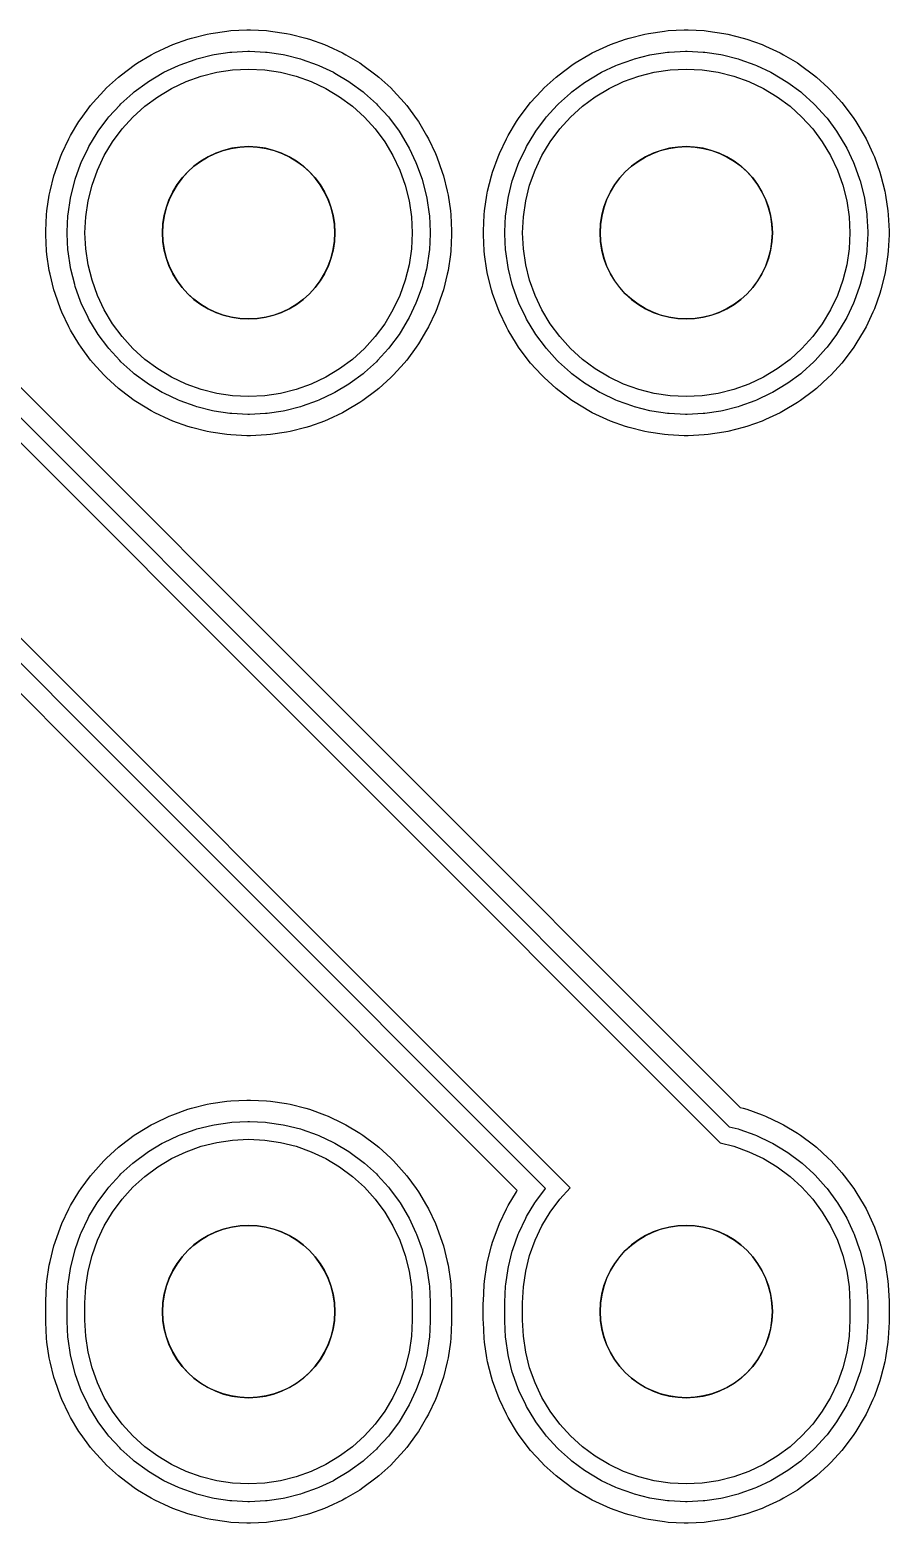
# Model space of a CAD drawing. Header units: millimetres. Extents: x -3 to 103, y -3 to 78.
# Drawn here: x 67.83 to 72.82, y 22.27 to 30.94 of the extents above; entities that cross this region are included whole.
import ezdxf

# ---------------------------------------------------------------- set-up
doc = ezdxf.new("R2010")
doc.units = ezdxf.units.MM
for name, color, linetype in [('COPPER', 1, 'Continuous'), ('DRILL_1p00mm', 5, 'Continuous'), ('ISO_PASS1', 2, 'Continuous'), ('ISO_PASS2', 6, 'Continuous')]:
    doc.layers.add(name, color=color, linetype=linetype)

msp = doc.modelspace()

# ---------------------------------------------------------------- linework, layer by layer
at = {"layer": 'COPPER'}
for points in [[(68.1546, 29.8531), (68.1683, 29.9453), (68.1909, 30.0358), (68.2223, 30.1235), (68.2622, 30.2078), (68.3101, 30.2878), (68.3656, 30.3627), (68.4282, 30.4318), (68.4973, 30.4944), (68.5722, 30.5499), (68.6522, 30.5978), (68.7365, 30.6377), (68.8242, 30.6691), (68.9147, 30.6917), (69.0069, 30.7054), (69.1, 30.71), (69.1931, 30.7054), (69.2853, 30.6917), (69.3758, 30.6691), (69.4635, 30.6377), (69.5478, 30.5978), (69.6278, 30.5499), (69.7027, 30.4944), (69.7718, 30.4318), (69.8344, 30.3627), (69.8899, 30.2878), (69.9378, 30.2078), (69.9777, 30.1235), (70.0091, 30.0358), (70.0317, 29.9453), (70.0454, 29.8531), (70.05, 29.76), (70.0454, 29.6669), (70.0317, 29.5747), (70.0091, 29.4842), (69.9777, 29.3965), (69.9378, 29.3122), (69.8899, 29.2322), (69.8344, 29.1573), (69.7718, 29.0882), (69.7027, 29.0256), (69.6278, 28.9701), (69.5478, 28.9222), (69.4635, 28.8823), (69.3758, 28.8509), (69.2853, 28.8283), (69.1931, 28.8146), (69.1, 28.81), (69.0069, 28.8146), (68.9147, 28.8283), (68.8242, 28.8509), (68.7365, 28.8823), (68.6522, 28.9222), (68.5722, 28.9701), (68.4973, 29.0256), (68.4282, 29.0882), (68.3656, 29.1573), (68.3101, 29.2322), (68.2622, 29.3122), (68.2223, 29.3965), (68.1909, 29.4842), (68.1683, 29.5747), (68.1546, 29.6669), (68.15, 29.76)], [(70.6946, 29.8531), (70.7083, 29.9453), (70.7309, 30.0358), (70.7623, 30.1235), (70.8022, 30.2078), (70.8501, 30.2878), (70.9056, 30.3627), (70.9682, 30.4318), (71.0373, 30.4944), (71.1122, 30.5499), (71.1922, 30.5978), (71.2765, 30.6377), (71.3642, 30.6691), (71.4547, 30.6917), (71.5469, 30.7054), (71.64, 30.71), (71.7331, 30.7054), (71.8253, 30.6917), (71.9158, 30.6691), (72.0035, 30.6377), (72.0878, 30.5978), (72.1678, 30.5499), (72.2427, 30.4944), (72.3118, 30.4318), (72.3744, 30.3627), (72.4299, 30.2878), (72.4778, 30.2078), (72.5177, 30.1235), (72.5491, 30.0358), (72.5717, 29.9453), (72.5854, 29.8531), (72.59, 29.76), (72.5854, 29.6669), (72.5717, 29.5747), (72.5491, 29.4842), (72.5177, 29.3965), (72.4778, 29.3122), (72.4299, 29.2322), (72.3744, 29.1573), (72.3118, 29.0882), (72.2427, 29.0256), (72.1678, 28.9701), (72.0878, 28.9222), (72.0035, 28.8823), (71.9158, 28.8509), (71.8253, 28.8283), (71.7331, 28.8146), (71.64, 28.81), (71.5469, 28.8146), (71.4547, 28.8283), (71.3642, 28.8509), (71.2765, 28.8823), (71.1922, 28.9222), (71.1122, 28.9701), (71.0373, 29.0256), (70.9682, 29.0882), (70.9056, 29.1573), (70.8501, 29.2322), (70.8022, 29.3122), (70.7623, 29.3965), (70.7309, 29.4842), (70.7083, 29.5747), (70.6946, 29.6669), (70.69, 29.76)], [(68.659, 29.9957), (68.6381, 29.9513), (68.6215, 29.9051), (68.6096, 29.8575), (68.6024, 29.809), (68.6, 29.76), (68.6024, 29.711), (68.6096, 29.6625), (68.6215, 29.6149), (68.6381, 29.5687), (68.659, 29.5243), (68.6843, 29.4822), (68.7135, 29.4428), (68.7464, 29.4064), (68.7828, 29.3735), (68.8222, 29.3443), (68.8643, 29.319), (68.9087, 29.2981), (68.9549, 29.2815), (69.0025, 29.2696), (69.051, 29.2624), (69.1, 29.26), (69.149, 29.2624), (69.1975, 29.2696), (69.2451, 29.2815), (69.2913, 29.2981), (69.3357, 29.319), (69.3778, 29.3443), (69.4172, 29.3735), (69.4536, 29.4064), (69.4865, 29.4428), (69.5157, 29.4822), (69.541, 29.5243), (69.5619, 29.5687), (69.5785, 29.6149), (69.5904, 29.6625), (69.5976, 29.711), (69.6, 29.76), (69.5976, 29.809), (69.5904, 29.8575), (69.5785, 29.9051), (69.5619, 29.9513), (69.541, 29.9957), (69.5157, 30.0378), (69.4865, 30.0772), (69.4536, 30.1136), (69.4172, 30.1465), (69.3778, 30.1757), (69.3357, 30.201), (69.2913, 30.2219), (69.2451, 30.2385), (69.1975, 30.2504), (69.149, 30.2576), (69.1, 30.26), (69.051, 30.2576), (69.0025, 30.2504), (68.9549, 30.2385), (68.9087, 30.2219), (68.8643, 30.201), (68.8222, 30.1757), (68.7828, 30.1465), (68.7464, 30.1136), (68.7135, 30.0772), (68.6843, 30.0378)], [(71.2243, 30.0378), (71.199, 29.9957), (71.1781, 29.9513), (71.1615, 29.9051), (71.1496, 29.8575), (71.1424, 29.809), (71.14, 29.76), (71.1424, 29.711), (71.1496, 29.6625), (71.1615, 29.6149), (71.1781, 29.5687), (71.199, 29.5243), (71.2243, 29.4822), (71.2535, 29.4428), (71.2864, 29.4064), (71.3228, 29.3735), (71.3622, 29.3443), (71.4043, 29.319), (71.4487, 29.2981), (71.4949, 29.2815), (71.5425, 29.2696), (71.591, 29.2624), (71.64, 29.26), (71.689, 29.2624), (71.7375, 29.2696), (71.7851, 29.2815), (71.8313, 29.2981), (71.8757, 29.319), (71.9178, 29.3443), (71.9572, 29.3735), (71.9936, 29.4064), (72.0265, 29.4428), (72.0557, 29.4822), (72.081, 29.5243), (72.1019, 29.5687), (72.1185, 29.6149), (72.1304, 29.6625), (72.1376, 29.711), (72.14, 29.76), (72.1376, 29.809), (72.1304, 29.8575), (72.1185, 29.9051), (72.1019, 29.9513), (72.081, 29.9957), (72.0557, 30.0378), (72.0265, 30.0772), (71.9936, 30.1136), (71.9572, 30.1465), (71.9178, 30.1757), (71.8757, 30.201), (71.8313, 30.2219), (71.7851, 30.2385), (71.7375, 30.2504), (71.689, 30.2576), (71.64, 30.26), (71.591, 30.2576), (71.5425, 30.2504), (71.4949, 30.2385), (71.4487, 30.2219), (71.4043, 30.201), (71.3622, 30.1757), (71.3228, 30.1465), (71.2864, 30.1136), (71.2535, 30.0772)], [(70.0454, 23.3569), (70.0317, 23.2647), (70.0091, 23.1742), (69.9777, 23.0865), (69.9378, 23.0022), (69.8899, 22.9222), (69.8344, 22.8473), (69.7718, 22.7782), (69.7027, 22.7156), (69.6278, 22.6601), (69.5478, 22.6122), (69.4635, 22.5723), (69.3758, 22.5409), (69.2853, 22.5183), (69.1931, 22.5046), (69.1, 22.5), (69.0069, 22.5046), (68.9147, 22.5183), (68.8242, 22.5409), (68.7365, 22.5723), (68.6522, 22.6122), (68.5722, 22.6601), (68.4973, 22.7156), (68.4282, 22.7782), (68.3656, 22.8473), (68.3101, 22.9222), (68.2622, 23.0022), (68.2223, 23.0865), (68.1909, 23.1742), (68.1683, 23.2647), (68.1546, 23.3569), (68.15, 23.45), (68.15, 23.55), (68.1546, 23.6431), (68.1683, 23.7353), (68.1909, 23.8258), (68.2223, 23.9135), (68.2622, 23.9978), (68.3101, 24.0778), (68.3656, 24.1527), (68.4282, 24.2218), (68.4973, 24.2844), (68.5722, 24.3399), (68.6522, 24.3878), (68.7365, 24.4277), (68.8242, 24.4591), (68.9147, 24.4817), (69.0069, 24.4954), (69.1, 24.5), (69.1931, 24.4954), (69.2853, 24.4817), (69.3758, 24.4591), (69.4635, 24.4277), (69.5478, 24.3878), (69.6278, 24.3399), (69.7027, 24.2844), (69.7718, 24.2218), (69.8344, 24.1527), (69.8899, 24.0778), (69.9378, 23.9978), (69.9777, 23.9135), (70.0091, 23.8258), (70.0317, 23.7353), (70.0454, 23.6431), (70.05, 23.55), (70.05, 23.45)], [(68.6843, 23.7778), (68.659, 23.7357), (68.6381, 23.6913), (68.6215, 23.6451), (68.6096, 23.5975), (68.6024, 23.549), (68.6, 23.5), (68.6024, 23.451), (68.6096, 23.4025), (68.6215, 23.3549), (68.6381, 23.3087), (68.659, 23.2643), (68.6843, 23.2222), (68.7135, 23.1828), (68.7464, 23.1464), (68.7828, 23.1135), (68.8222, 23.0843), (68.8643, 23.059), (68.9087, 23.0381), (68.9549, 23.0215), (69.0025, 23.0096), (69.051, 23.0024), (69.1, 23), (69.149, 23.0024), (69.1975, 23.0096), (69.2451, 23.0215), (69.2913, 23.0381), (69.3357, 23.059), (69.3778, 23.0843), (69.4172, 23.1135), (69.4536, 23.1464), (69.4865, 23.1828), (69.5157, 23.2222), (69.541, 23.2643), (69.5619, 23.3087), (69.5785, 23.3549), (69.5904, 23.4025), (69.5976, 23.451), (69.6, 23.5), (69.5976, 23.549), (69.5904, 23.5975), (69.5785, 23.6451), (69.5619, 23.6913), (69.541, 23.7357), (69.5157, 23.7778), (69.4865, 23.8172), (69.4536, 23.8536), (69.4172, 23.8865), (69.3778, 23.9157), (69.3357, 23.941), (69.2913, 23.9619), (69.2451, 23.9785), (69.1975, 23.9904), (69.149, 23.9976), (69.1, 24), (69.051, 23.9976), (69.0025, 23.9904), (68.9549, 23.9785), (68.9087, 23.9619), (68.8643, 23.941), (68.8222, 23.9157), (68.7828, 23.8865), (68.7464, 23.8536), (68.7135, 23.8172)], [(71.199, 23.7357), (71.1781, 23.6913), (71.1615, 23.6451), (71.1496, 23.5975), (71.1424, 23.549), (71.14, 23.5), (71.1424, 23.451), (71.1496, 23.4025), (71.1615, 23.3549), (71.1781, 23.3087), (71.199, 23.2643), (71.2243, 23.2222), (71.2535, 23.1828), (71.2864, 23.1464), (71.3228, 23.1135), (71.3622, 23.0843), (71.4043, 23.059), (71.4487, 23.0381), (71.4949, 23.0215), (71.5425, 23.0096), (71.591, 23.0024), (71.64, 23), (71.689, 23.0024), (71.7375, 23.0096), (71.7851, 23.0215), (71.8313, 23.0381), (71.8757, 23.059), (71.9178, 23.0843), (71.9572, 23.1135), (71.9936, 23.1464), (72.0265, 23.1828), (72.0557, 23.2222), (72.081, 23.2643), (72.1019, 23.3087), (72.1185, 23.3549), (72.1304, 23.4025), (72.1376, 23.451), (72.14, 23.5), (72.1376, 23.549), (72.1304, 23.5975), (72.1185, 23.6451), (72.1019, 23.6913), (72.081, 23.7357), (72.0557, 23.7778), (72.0265, 23.8172), (71.9936, 23.8536), (71.9572, 23.8865), (71.9178, 23.9157), (71.8757, 23.941), (71.8313, 23.9619), (71.7851, 23.9785), (71.7375, 23.9904), (71.689, 23.9976), (71.64, 24), (71.591, 23.9976), (71.5425, 23.9904), (71.4949, 23.9785), (71.4487, 23.9619), (71.4043, 23.941), (71.3622, 23.9157), (71.3228, 23.8865), (71.2864, 23.8536), (71.2535, 23.8172), (71.2243, 23.7778)]]:
    msp.add_lwpolyline(points, close=True, dxfattribs=at)
msp.add_lwpolyline([(67.4, 28.9157), (71.8368, 24.4789), (71.9158, 24.4591), (72.0035, 24.4277), (72.0878, 24.3878), (72.1678, 24.3399), (72.2427, 24.2844), (72.3118, 24.2218), (72.3744, 24.1527), (72.4299, 24.0778), (72.4778, 23.9978), (72.5177, 23.9135), (72.5491, 23.8258), (72.5717, 23.7353), (72.5854, 23.6431), (72.59, 23.55), (72.59, 23.45), (72.5854, 23.3569), (72.5717, 23.2647), (72.5491, 23.1742), (72.5177, 23.0865), (72.4778, 23.0022), (72.4299, 22.9222), (72.3744, 22.8473), (72.3118, 22.7782), (72.2427, 22.7156), (72.1678, 22.6601), (72.0878, 22.6122), (72.0035, 22.5723), (71.9158, 22.5409), (71.8253, 22.5183), (71.7331, 22.5046), (71.64, 22.5), (71.5469, 22.5046), (71.4547, 22.5183), (71.3642, 22.5409), (71.2765, 22.5723), (71.1922, 22.6122), (71.1122, 22.6601), (71.0373, 22.7156), (70.9682, 22.7782), (70.9056, 22.8473), (70.8501, 22.9222), (70.8022, 23.0022), (70.7623, 23.0865), (70.7309, 23.1742), (70.7083, 23.2647), (70.6946, 23.3569), (70.69, 23.45), (70.69, 23.55), (70.6946, 23.6431), (70.7083, 23.7353), (70.7309, 23.8258), (70.7623, 23.9135), (70.8022, 23.9978), (70.8501, 24.0778), (70.9056, 24.1527), (70.9655, 24.2188), (67, 28.1843)], dxfattribs=at)
at = {"layer": 'DRILL_1p00mm'}
for centre in [(69.1, 29.76), (71.64, 29.76), (69.1, 23.5), (71.64, 23.5)]:
    msp.add_circle(centre, 0.5, dxfattribs=at)
at = {"layer": 'ISO_PASS1'}
for points in [[(68.0511, 29.8582), (68.0521, 29.8683), (68.0658, 29.9605), (68.0678, 29.9705), (68.0904, 30.0609), (68.0934, 30.0707), (68.1248, 30.1584), (68.1287, 30.1678), (68.1685, 30.2521), (68.1733, 30.2611), (68.2213, 30.341), (68.2269, 30.3495), (68.2824, 30.4244), (68.2889, 30.4322), (68.3515, 30.5013), (68.3587, 30.5085), (68.4278, 30.5711), (68.4356, 30.5776), (68.5105, 30.6331), (68.519, 30.6387), (68.5989, 30.6867), (68.6079, 30.6915), (68.6922, 30.7313), (68.7016, 30.7352), (68.7893, 30.7666), (68.7991, 30.7696), (68.8895, 30.7922), (68.8995, 30.7942), (68.9917, 30.8079), (69.0018, 30.8089), (69.0949, 30.8135), (69.1051, 30.8135), (69.1982, 30.8089), (69.2083, 30.8079), (69.3005, 30.7942), (69.3105, 30.7922), (69.4009, 30.7696), (69.4107, 30.7666), (69.4984, 30.7352), (69.5078, 30.7313), (69.5921, 30.6915), (69.6011, 30.6867), (69.681, 30.6387), (69.6895, 30.6331), (69.7644, 30.5776), (69.7722, 30.5711), (69.8413, 30.5085), (69.8485, 30.5013), (69.9111, 30.4322), (69.9176, 30.4244), (69.9731, 30.3495), (69.9787, 30.341), (70.0267, 30.2611), (70.0315, 30.2521), (70.0713, 30.1678), (70.0752, 30.1584), (70.1066, 30.0707), (70.1096, 30.0609), (70.1322, 29.9705), (70.1342, 29.9605), (70.1479, 29.8683), (70.1489, 29.8582), (70.1535, 29.7651), (70.1535, 29.7549), (70.1489, 29.6618), (70.1479, 29.6517), (70.1342, 29.5595), (70.1322, 29.5495), (70.1096, 29.4591), (70.1066, 29.4493), (70.0752, 29.3616), (70.0713, 29.3522), (70.0315, 29.2679), (70.0267, 29.2589), (69.9787, 29.179), (69.9731, 29.1705), (69.9176, 29.0956), (69.9111, 29.0878), (69.8485, 29.0187), (69.8413, 29.0115), (69.7722, 28.9489), (69.7644, 28.9424), (69.6895, 28.8869), (69.681, 28.8813), (69.6011, 28.8333), (69.5921, 28.8285), (69.5078, 28.7887), (69.4984, 28.7848), (69.4107, 28.7534), (69.4009, 28.7504), (69.3105, 28.7278), (69.3005, 28.7258), (69.2083, 28.7121), (69.1982, 28.7111), (69.1051, 28.7065), (69.0949, 28.7065), (69.0018, 28.7111), (68.9917, 28.7121), (68.8995, 28.7258), (68.8895, 28.7278), (68.7991, 28.7504), (68.7893, 28.7534), (68.7016, 28.7848), (68.6922, 28.7887), (68.6079, 28.8285), (68.5989, 28.8333), (68.519, 28.8813), (68.5105, 28.8869), (68.4356, 28.9424), (68.4278, 28.9489), (68.3587, 29.0115), (68.3515, 29.0187), (68.2889, 29.0878), (68.2824, 29.0956), (68.2269, 29.1705), (68.2213, 29.179), (68.1733, 29.2589), (68.1685, 29.2679), (68.1287, 29.3522), (68.1248, 29.3616), (68.0934, 29.4493), (68.0904, 29.4591), (68.0678, 29.5495), (68.0658, 29.5595), (68.0521, 29.6517), (68.0511, 29.6618), (68.0465, 29.7549), (68.0465, 29.7651)], [(70.5911, 29.8582), (70.5921, 29.8683), (70.6058, 29.9605), (70.6078, 29.9705), (70.6304, 30.0609), (70.6334, 30.0707), (70.6648, 30.1584), (70.6687, 30.1678), (70.7085, 30.2521), (70.7133, 30.2611), (70.7613, 30.341), (70.7669, 30.3495), (70.8224, 30.4244), (70.8289, 30.4322), (70.8915, 30.5013), (70.8987, 30.5085), (70.9678, 30.5711), (70.9756, 30.5776), (71.0505, 30.6331), (71.059, 30.6387), (71.1389, 30.6867), (71.1479, 30.6915), (71.2322, 30.7313), (71.2416, 30.7352), (71.3293, 30.7666), (71.3391, 30.7696), (71.4295, 30.7922), (71.4395, 30.7942), (71.5317, 30.8079), (71.5418, 30.8089), (71.6349, 30.8135), (71.6451, 30.8135), (71.7382, 30.8089), (71.7483, 30.8079), (71.8405, 30.7942), (71.8505, 30.7922), (71.9409, 30.7696), (71.9507, 30.7666), (72.0384, 30.7352), (72.0478, 30.7313), (72.1321, 30.6915), (72.1411, 30.6867), (72.221, 30.6387), (72.2295, 30.6331), (72.3044, 30.5776), (72.3122, 30.5711), (72.3813, 30.5085), (72.3885, 30.5013), (72.4511, 30.4322), (72.4576, 30.4244), (72.5131, 30.3495), (72.5187, 30.341), (72.5667, 30.2611), (72.5715, 30.2521), (72.6113, 30.1678), (72.6152, 30.1584), (72.6466, 30.0707), (72.6496, 30.0609), (72.6722, 29.9705), (72.6742, 29.9605), (72.6879, 29.8683), (72.6889, 29.8582), (72.6935, 29.7651), (72.6935, 29.7549), (72.6889, 29.6618), (72.6879, 29.6517), (72.6742, 29.5595), (72.6722, 29.5495), (72.6496, 29.4591), (72.6466, 29.4493), (72.6152, 29.3616), (72.6113, 29.3522), (72.5715, 29.2679), (72.5667, 29.2589), (72.5187, 29.179), (72.5131, 29.1705), (72.4576, 29.0956), (72.4511, 29.0878), (72.3885, 29.0187), (72.3813, 29.0115), (72.3122, 28.9489), (72.3044, 28.9424), (72.2295, 28.8869), (72.221, 28.8813), (72.1411, 28.8333), (72.1321, 28.8285), (72.0478, 28.7887), (72.0384, 28.7848), (71.9507, 28.7534), (71.9409, 28.7504), (71.8505, 28.7278), (71.8405, 28.7258), (71.7483, 28.7121), (71.7382, 28.7111), (71.6451, 28.7065), (71.6349, 28.7065), (71.5418, 28.7111), (71.5317, 28.7121), (71.4395, 28.7258), (71.4295, 28.7278), (71.3391, 28.7504), (71.3293, 28.7534), (71.2416, 28.7848), (71.2322, 28.7887), (71.1479, 28.8285), (71.1389, 28.8333), (71.059, 28.8813), (71.0505, 28.8869), (70.9756, 28.9424), (70.9678, 28.9489), (70.8987, 29.0115), (70.8915, 29.0187), (70.8289, 29.0878), (70.8224, 29.0956), (70.7669, 29.1705), (70.7613, 29.179), (70.7133, 29.2589), (70.7085, 29.2679), (70.6687, 29.3522), (70.6648, 29.3616), (70.6334, 29.4493), (70.6304, 29.4591), (70.6078, 29.5495), (70.6058, 29.5595), (70.5921, 29.6517), (70.5911, 29.6618), (70.5865, 29.7549), (70.5865, 29.7651)], [(70.1489, 23.3518), (70.1479, 23.3417), (70.1342, 23.2495), (70.1322, 23.2395), (70.1096, 23.1491), (70.1066, 23.1393), (70.0752, 23.0516), (70.0713, 23.0422), (70.0315, 22.9579), (70.0267, 22.9489), (69.9787, 22.869), (69.9731, 22.8605), (69.9176, 22.7856), (69.9111, 22.7778), (69.8485, 22.7087), (69.8413, 22.7015), (69.7722, 22.6389), (69.7644, 22.6324), (69.6895, 22.5769), (69.681, 22.5713), (69.6011, 22.5233), (69.5921, 22.5185), (69.5078, 22.4787), (69.4984, 22.4748), (69.4107, 22.4434), (69.4009, 22.4404), (69.3105, 22.4178), (69.3005, 22.4158), (69.2083, 22.4021), (69.1982, 22.4011), (69.1051, 22.3965), (69.0949, 22.3965), (69.0018, 22.4011), (68.9917, 22.4021), (68.8995, 22.4158), (68.8895, 22.4178), (68.7991, 22.4404), (68.7893, 22.4434), (68.7016, 22.4748), (68.6922, 22.4787), (68.6079, 22.5185), (68.5989, 22.5233), (68.519, 22.5713), (68.5105, 22.5769), (68.4356, 22.6324), (68.4278, 22.6389), (68.3587, 22.7015), (68.3515, 22.7087), (68.2889, 22.7778), (68.2824, 22.7856), (68.2269, 22.8605), (68.2213, 22.869), (68.1733, 22.9489), (68.1685, 22.9579), (68.1287, 23.0422), (68.1248, 23.0516), (68.0934, 23.1393), (68.0904, 23.1491), (68.0678, 23.2395), (68.0658, 23.2495), (68.0521, 23.3417), (68.0511, 23.3518), (68.0465, 23.4449), (68.0464, 23.45), (68.0464, 23.55), (68.0465, 23.5551), (68.0511, 23.6482), (68.0521, 23.6583), (68.0658, 23.7505), (68.0678, 23.7605), (68.0904, 23.8509), (68.0934, 23.8607), (68.1248, 23.9484), (68.1287, 23.9578), (68.1685, 24.0421), (68.1733, 24.0511), (68.2213, 24.131), (68.2269, 24.1395), (68.2824, 24.2144), (68.2889, 24.2222), (68.3515, 24.2913), (68.3587, 24.2985), (68.4278, 24.3611), (68.4356, 24.3676), (68.5105, 24.4231), (68.519, 24.4287), (68.5989, 24.4767), (68.6079, 24.4815), (68.6922, 24.5213), (68.7016, 24.5252), (68.7893, 24.5566), (68.7991, 24.5596), (68.8895, 24.5822), (68.8995, 24.5842), (68.9917, 24.5979), (69.0018, 24.5989), (69.0949, 24.6035), (69.1051, 24.6035), (69.1982, 24.5989), (69.2083, 24.5979), (69.3005, 24.5842), (69.3105, 24.5822), (69.4009, 24.5596), (69.4107, 24.5566), (69.4984, 24.5252), (69.5078, 24.5213), (69.5921, 24.4815), (69.6011, 24.4767), (69.681, 24.4287), (69.6895, 24.4231), (69.7644, 24.3676), (69.7722, 24.3611), (69.8413, 24.2985), (69.8485, 24.2913), (69.9111, 24.2222), (69.9176, 24.2144), (69.9731, 24.1395), (69.9787, 24.131), (70.0267, 24.0511), (70.0315, 24.0421), (70.0713, 23.9578), (70.0752, 23.9484), (70.1066, 23.8607), (70.1096, 23.8509), (70.1322, 23.7605), (70.1342, 23.7505), (70.1479, 23.6583), (70.1489, 23.6482), (70.1535, 23.5551), (70.1536, 23.55), (70.1536, 23.45), (70.1535, 23.4449)]]:
    msp.add_lwpolyline(points, close=True, dxfattribs=at)
msp.add_lwpolyline([(67.5036, 28.9586), (71.8898, 24.5724), (71.9409, 24.5596), (71.9507, 24.5566), (72.0384, 24.5252), (72.0478, 24.5213), (72.1321, 24.4815), (72.1411, 24.4767), (72.221, 24.4287), (72.2295, 24.4231), (72.3044, 24.3676), (72.3122, 24.3611), (72.3813, 24.2985), (72.3885, 24.2913), (72.4511, 24.2222), (72.4576, 24.2144), (72.5131, 24.1395), (72.5187, 24.131), (72.5667, 24.0511), (72.5715, 24.0421), (72.6113, 23.9578), (72.6152, 23.9484), (72.6466, 23.8607), (72.6496, 23.8509), (72.6722, 23.7605), (72.6742, 23.7505), (72.6879, 23.6583), (72.6889, 23.6482), (72.6935, 23.5551), (72.6936, 23.55), (72.6936, 23.45), (72.6935, 23.4449), (72.6889, 23.3518), (72.6879, 23.3417), (72.6742, 23.2495), (72.6722, 23.2395), (72.6496, 23.1491), (72.6466, 23.1393), (72.6152, 23.0516), (72.6113, 23.0422), (72.5715, 22.9579), (72.5667, 22.9489), (72.5187, 22.869), (72.5131, 22.8605), (72.4576, 22.7856), (72.4511, 22.7778), (72.3885, 22.7087), (72.3813, 22.7015), (72.3122, 22.6389), (72.3044, 22.6324), (72.2295, 22.5769), (72.221, 22.5713), (72.1411, 22.5233), (72.1321, 22.5185), (72.0478, 22.4787), (72.0384, 22.4748), (71.9507, 22.4434), (71.9409, 22.4404), (71.8505, 22.4178), (71.8405, 22.4158), (71.7483, 22.4021), (71.7382, 22.4011), (71.6451, 22.3965), (71.6349, 22.3965), (71.5418, 22.4011), (71.5317, 22.4021), (71.4395, 22.4158), (71.4295, 22.4178), (71.3391, 22.4404), (71.3293, 22.4434), (71.2416, 22.4748), (71.2322, 22.4787), (71.1479, 22.5185), (71.1389, 22.5233), (71.059, 22.5713), (71.0505, 22.5769), (70.9756, 22.6324), (70.9678, 22.6389), (70.8987, 22.7015), (70.8915, 22.7087), (70.8289, 22.7778), (70.8224, 22.7856), (70.7669, 22.8605), (70.7613, 22.869), (70.7133, 22.9489), (70.7085, 22.9579), (70.6687, 23.0422), (70.6648, 23.0516), (70.6334, 23.1393), (70.6304, 23.1491), (70.6078, 23.2395), (70.6058, 23.2495), (70.5921, 23.3417), (70.5911, 23.3518), (70.5865, 23.4449), (70.5864, 23.45), (70.5864, 23.55), (70.5865, 23.5551), (70.5911, 23.6482), (70.5921, 23.6583), (70.6058, 23.7505), (70.6078, 23.7605), (70.6304, 23.8509), (70.6334, 23.8607), (70.6648, 23.9484), (70.6687, 23.9578), (70.7085, 24.0421), (70.7133, 24.0511), (70.7613, 24.131), (70.7669, 24.1395), (70.8224, 24.2144), (70.8229, 24.2149), (67, 28.0378)], dxfattribs=at)
at = {"layer": 'ISO_PASS2'}
for points in [[(67.927, 29.8643), (67.9291, 29.8866), (67.9428, 29.9788), (67.9472, 30.0007), (67.9698, 30.0911), (67.9763, 30.1125), (68.0077, 30.2003), (68.0163, 30.221), (68.0562, 30.3053), (68.0667, 30.325), (68.1146, 30.405), (68.1271, 30.4236), (68.1826, 30.4984), (68.1968, 30.5157), (68.2594, 30.5848), (68.2752, 30.6006), (68.3443, 30.6632), (68.3616, 30.6774), (68.4364, 30.7329), (68.455, 30.7454), (68.535, 30.7933), (68.5547, 30.8038), (68.639, 30.8437), (68.6597, 30.8523), (68.7475, 30.8837), (68.7689, 30.8902), (68.8593, 30.9128), (68.8812, 30.9172), (68.9734, 30.9309), (68.9957, 30.933), (69.0888, 30.9376), (69.1112, 30.9376), (69.2043, 30.933), (69.2266, 30.9309), (69.3188, 30.9172), (69.3407, 30.9128), (69.4311, 30.8902), (69.4525, 30.8837), (69.5403, 30.8523), (69.561, 30.8437), (69.6453, 30.8038), (69.665, 30.7933), (69.745, 30.7454), (69.7636, 30.7329), (69.8384, 30.6774), (69.8557, 30.6632), (69.9248, 30.6006), (69.9406, 30.5848), (70.0032, 30.5157), (70.0174, 30.4984), (70.0729, 30.4236), (70.0854, 30.405), (70.1333, 30.325), (70.1438, 30.3053), (70.1837, 30.221), (70.1923, 30.2003), (70.2237, 30.1125), (70.2302, 30.0911), (70.2528, 30.0007), (70.2572, 29.9788), (70.2709, 29.8866), (70.273, 29.8643), (70.2776, 29.7712), (70.2776, 29.7488), (70.273, 29.6557), (70.2709, 29.6334), (70.2572, 29.5412), (70.2528, 29.5193), (70.2302, 29.4289), (70.2237, 29.4075), (70.1923, 29.3197), (70.1837, 29.299), (70.1438, 29.2147), (70.1333, 29.195), (70.0854, 29.115), (70.0729, 29.0964), (70.0174, 29.0216), (70.0032, 29.0043), (69.9406, 28.9352), (69.9248, 28.9194), (69.8557, 28.8568), (69.8384, 28.8426), (69.7636, 28.7871), (69.745, 28.7746), (69.665, 28.7267), (69.6453, 28.7162), (69.561, 28.6763), (69.5403, 28.6677), (69.4525, 28.6363), (69.4311, 28.6298), (69.3407, 28.6072), (69.3188, 28.6028), (69.2266, 28.5891), (69.2043, 28.587), (69.1112, 28.5824), (69.0888, 28.5824), (68.9957, 28.587), (68.9734, 28.5891), (68.8812, 28.6028), (68.8593, 28.6072), (68.7689, 28.6298), (68.7475, 28.6363), (68.6597, 28.6677), (68.639, 28.6763), (68.5547, 28.7162), (68.535, 28.7267), (68.455, 28.7746), (68.4364, 28.7871), (68.3616, 28.8426), (68.3443, 28.8568), (68.2752, 28.9194), (68.2594, 28.9352), (68.1968, 29.0043), (68.1826, 29.0216), (68.1271, 29.0964), (68.1146, 29.115), (68.0667, 29.195), (68.0562, 29.2147), (68.0163, 29.299), (68.0077, 29.3197), (67.9763, 29.4075), (67.9698, 29.4289), (67.9472, 29.5193), (67.9428, 29.5412), (67.9291, 29.6334), (67.927, 29.6557), (67.9224, 29.7488), (67.9224, 29.7712)], [(70.467, 29.8643), (70.4691, 29.8866), (70.4828, 29.9788), (70.4872, 30.0007), (70.5098, 30.0911), (70.5163, 30.1125), (70.5477, 30.2003), (70.5563, 30.221), (70.5962, 30.3053), (70.6067, 30.325), (70.6546, 30.405), (70.6671, 30.4236), (70.7226, 30.4984), (70.7368, 30.5157), (70.7994, 30.5848), (70.8152, 30.6006), (70.8843, 30.6632), (70.9016, 30.6774), (70.9764, 30.7329), (70.995, 30.7454), (71.075, 30.7933), (71.0947, 30.8038), (71.179, 30.8437), (71.1997, 30.8523), (71.2875, 30.8837), (71.3089, 30.8902), (71.3993, 30.9128), (71.4212, 30.9172), (71.5134, 30.9309), (71.5357, 30.933), (71.6288, 30.9376), (71.6512, 30.9376), (71.7443, 30.933), (71.7666, 30.9309), (71.8588, 30.9172), (71.8807, 30.9128), (71.9711, 30.8902), (71.9925, 30.8837), (72.0803, 30.8523), (72.101, 30.8437), (72.1853, 30.8038), (72.205, 30.7933), (72.285, 30.7454), (72.3036, 30.7329), (72.3784, 30.6774), (72.3957, 30.6632), (72.4648, 30.6006), (72.4806, 30.5848), (72.5432, 30.5157), (72.5574, 30.4984), (72.6129, 30.4236), (72.6254, 30.405), (72.6733, 30.325), (72.6838, 30.3053), (72.7237, 30.221), (72.7323, 30.2003), (72.7637, 30.1125), (72.7702, 30.0911), (72.7928, 30.0007), (72.7972, 29.9788), (72.8109, 29.8866), (72.813, 29.8643), (72.8176, 29.7712), (72.8176, 29.7488), (72.813, 29.6557), (72.8109, 29.6334), (72.7972, 29.5412), (72.7928, 29.5193), (72.7702, 29.4289), (72.7637, 29.4075), (72.7323, 29.3197), (72.7237, 29.299), (72.6838, 29.2147), (72.6733, 29.195), (72.6254, 29.115), (72.6129, 29.0964), (72.5574, 29.0216), (72.5432, 29.0043), (72.4806, 28.9352), (72.4648, 28.9194), (72.3957, 28.8568), (72.3784, 28.8426), (72.3036, 28.7871), (72.285, 28.7746), (72.205, 28.7267), (72.1853, 28.7162), (72.101, 28.6763), (72.0803, 28.6677), (71.9925, 28.6363), (71.9711, 28.6298), (71.8807, 28.6072), (71.8588, 28.6028), (71.7666, 28.5891), (71.7443, 28.587), (71.6512, 28.5824), (71.6288, 28.5824), (71.5357, 28.587), (71.5134, 28.5891), (71.4212, 28.6028), (71.3993, 28.6072), (71.3089, 28.6298), (71.2875, 28.6363), (71.1997, 28.6677), (71.179, 28.6763), (71.0947, 28.7162), (71.075, 28.7267), (70.995, 28.7746), (70.9764, 28.7871), (70.9016, 28.8426), (70.8843, 28.8568), (70.8152, 28.9194), (70.7994, 28.9352), (70.7368, 29.0043), (70.7226, 29.0216), (70.6671, 29.0964), (70.6546, 29.115), (70.6067, 29.195), (70.5962, 29.2147), (70.5563, 29.299), (70.5477, 29.3197), (70.5163, 29.4075), (70.5098, 29.4289), (70.4872, 29.5193), (70.4828, 29.5412), (70.4691, 29.6334), (70.467, 29.6557), (70.4624, 29.7488), (70.4624, 29.7712)], [(70.273, 23.3457), (70.2709, 23.3234), (70.2572, 23.2312), (70.2528, 23.2093), (70.2302, 23.1189), (70.2237, 23.0975), (70.1923, 23.0097), (70.1837, 22.989), (70.1438, 22.9047), (70.1333, 22.885), (70.0854, 22.805), (70.0729, 22.7864), (70.0174, 22.7116), (70.0032, 22.6943), (69.9406, 22.6252), (69.9248, 22.6094), (69.8557, 22.5468), (69.8384, 22.5326), (69.7636, 22.4771), (69.745, 22.4646), (69.665, 22.4167), (69.6453, 22.4062), (69.561, 22.3663), (69.5403, 22.3577), (69.4525, 22.3263), (69.4311, 22.3198), (69.3407, 22.2972), (69.3188, 22.2928), (69.2266, 22.2791), (69.2043, 22.277), (69.1112, 22.2724), (69.0888, 22.2724), (68.9957, 22.277), (68.9734, 22.2791), (68.8812, 22.2928), (68.8593, 22.2972), (68.7689, 22.3198), (68.7475, 22.3263), (68.6597, 22.3577), (68.639, 22.3663), (68.5547, 22.4062), (68.535, 22.4167), (68.455, 22.4646), (68.4364, 22.4771), (68.3616, 22.5326), (68.3443, 22.5468), (68.2752, 22.6094), (68.2594, 22.6252), (68.1968, 22.6943), (68.1826, 22.7116), (68.1271, 22.7864), (68.1146, 22.805), (68.0667, 22.885), (68.0562, 22.9047), (68.0163, 22.989), (68.0077, 23.0097), (67.9763, 23.0975), (67.9698, 23.1189), (67.9472, 23.2093), (67.9428, 23.2312), (67.9291, 23.3234), (67.927, 23.3457), (67.9224, 23.4388), (67.9221, 23.45), (67.9221, 23.55), (67.9224, 23.5612), (67.927, 23.6543), (67.9291, 23.6766), (67.9428, 23.7688), (67.9472, 23.7907), (67.9698, 23.8811), (67.9763, 23.9025), (68.0077, 23.9903), (68.0163, 24.011), (68.0562, 24.0953), (68.0667, 24.115), (68.1146, 24.195), (68.1271, 24.2136), (68.1826, 24.2884), (68.1968, 24.3057), (68.2594, 24.3748), (68.2752, 24.3906), (68.3443, 24.4532), (68.3616, 24.4674), (68.4364, 24.5229), (68.455, 24.5354), (68.535, 24.5833), (68.5547, 24.5938), (68.639, 24.6337), (68.6597, 24.6423), (68.7475, 24.6737), (68.7689, 24.6802), (68.8593, 24.7028), (68.8812, 24.7072), (68.9734, 24.7209), (68.9957, 24.723), (69.0888, 24.7276), (69.1112, 24.7276), (69.2043, 24.723), (69.2266, 24.7209), (69.3188, 24.7072), (69.3407, 24.7028), (69.4311, 24.6802), (69.4525, 24.6737), (69.5403, 24.6423), (69.561, 24.6337), (69.6453, 24.5938), (69.665, 24.5833), (69.745, 24.5354), (69.7636, 24.5229), (69.8384, 24.4674), (69.8557, 24.4532), (69.9248, 24.3906), (69.9406, 24.3748), (70.0032, 24.3057), (70.0174, 24.2884), (70.0729, 24.2136), (70.0854, 24.195), (70.1333, 24.115), (70.1438, 24.0953), (70.1837, 24.011), (70.1923, 23.9903), (70.2237, 23.9025), (70.2302, 23.8811), (70.2528, 23.7907), (70.2572, 23.7688), (70.2709, 23.6766), (70.273, 23.6543), (70.2776, 23.5612), (70.2779, 23.55), (70.2779, 23.45), (70.2776, 23.4388)]]:
    msp.add_lwpolyline(points, close=True, dxfattribs=at)
msp.add_lwpolyline([(67.6279, 29.0101), (71.9534, 24.6846), (71.9711, 24.6802), (71.9925, 24.6737), (72.0803, 24.6423), (72.101, 24.6337), (72.1853, 24.5938), (72.205, 24.5833), (72.285, 24.5354), (72.3036, 24.5229), (72.3784, 24.4674), (72.3957, 24.4532), (72.4648, 24.3906), (72.4806, 24.3748), (72.5432, 24.3057), (72.5574, 24.2884), (72.6129, 24.2136), (72.6254, 24.195), (72.6733, 24.115), (72.6838, 24.0953), (72.7237, 24.011), (72.7323, 23.9903), (72.7637, 23.9025), (72.7702, 23.8811), (72.7928, 23.7907), (72.7972, 23.7688), (72.8109, 23.6766), (72.813, 23.6543), (72.8176, 23.5612), (72.8179, 23.55), (72.8179, 23.45), (72.8176, 23.4388), (72.813, 23.3457), (72.8109, 23.3234), (72.7972, 23.2312), (72.7928, 23.2093), (72.7702, 23.1189), (72.7637, 23.0975), (72.7323, 23.0097), (72.7237, 22.989), (72.6838, 22.9047), (72.6733, 22.885), (72.6254, 22.805), (72.6129, 22.7864), (72.5574, 22.7116), (72.5432, 22.6943), (72.4806, 22.6252), (72.4648, 22.6094), (72.3957, 22.5468), (72.3784, 22.5326), (72.3036, 22.4771), (72.285, 22.4646), (72.205, 22.4167), (72.1853, 22.4062), (72.101, 22.3663), (72.0803, 22.3577), (71.9925, 22.3263), (71.9711, 22.3198), (71.8807, 22.2972), (71.8588, 22.2928), (71.7666, 22.2791), (71.7443, 22.277), (71.6512, 22.2724), (71.6288, 22.2724), (71.5357, 22.277), (71.5134, 22.2791), (71.4212, 22.2928), (71.3993, 22.2972), (71.3089, 22.3198), (71.2875, 22.3263), (71.1997, 22.3577), (71.179, 22.3663), (71.0947, 22.4062), (71.075, 22.4167), (70.995, 22.4646), (70.9764, 22.4771), (70.9016, 22.5326), (70.8843, 22.5468), (70.8152, 22.6094), (70.7994, 22.6252), (70.7368, 22.6943), (70.7226, 22.7116), (70.6671, 22.7864), (70.6546, 22.805), (70.6067, 22.885), (70.5962, 22.9047), (70.5563, 22.989), (70.5477, 23.0097), (70.5163, 23.0975), (70.5098, 23.1189), (70.4872, 23.2093), (70.4828, 23.2312), (70.4691, 23.3234), (70.467, 23.3457), (70.4624, 23.4388), (70.4621, 23.45), (70.4621, 23.55), (70.4624, 23.5612), (70.467, 23.6543), (70.4691, 23.6766), (70.4828, 23.7688), (70.4872, 23.7907), (70.5098, 23.8811), (70.5163, 23.9025), (70.5477, 23.9903), (70.5563, 24.011), (70.5962, 24.0953), (70.6067, 24.115), (70.6546, 24.195), (70.6596, 24.2024), (67, 27.862)], dxfattribs=at)

doc.saveas('drawing.dxf')
